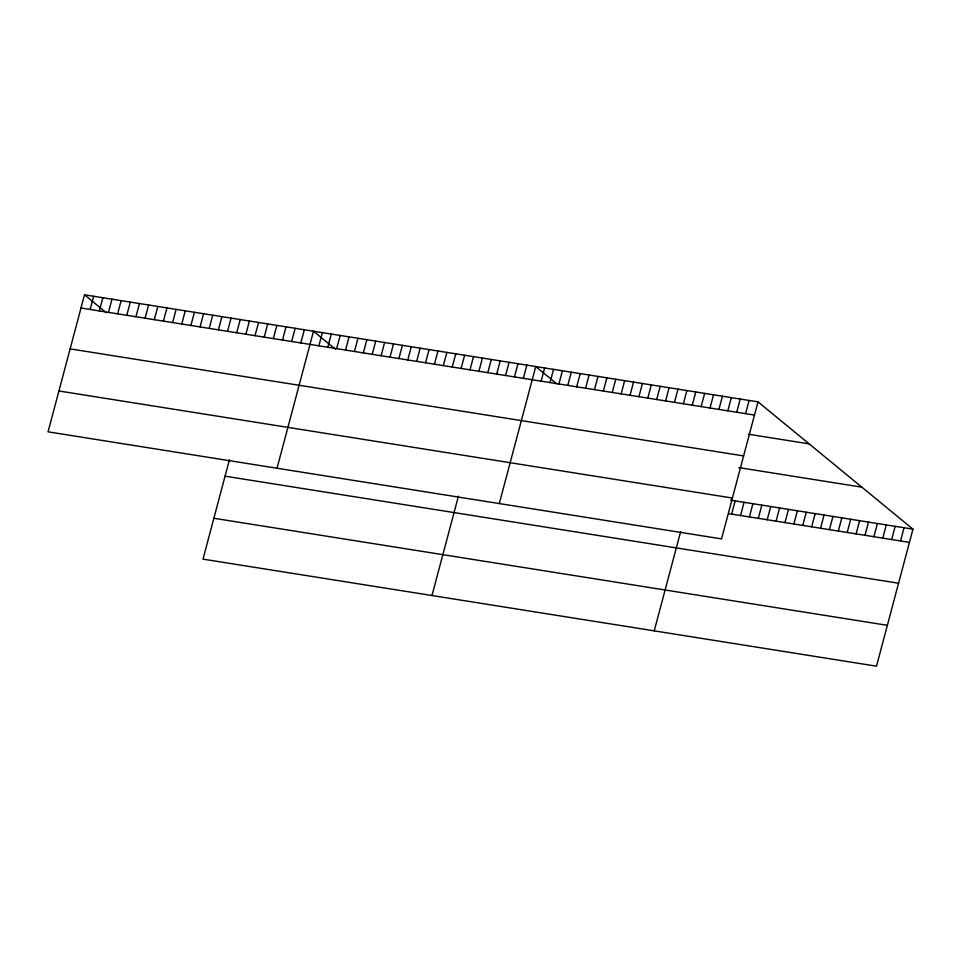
<?xml version="1.0" encoding="UTF-8"?>
<svg xmlns="http://www.w3.org/2000/svg" width="961" height="961" viewBox="0 0 961 961"><rect width="100%" height="100%" fill="white"/><g stroke="black" fill="none" stroke-linecap="round" stroke-linejoin="round"><path stroke-width="1.44" d="M84.508 294.811L48.05 431.837L721.543 538.893L758.001 401.866L84.508 294.811L106.419 312.818M90.154 309.466L93.673 296.264M99.319 310.932L102.827 297.718M108.473 312.385L111.993 299.183M117.638 313.839L121.146 300.637M126.792 315.292L130.312 302.09M135.957 316.746L139.465 303.544M145.111 318.211L148.631 304.997M154.277 319.665L157.784 306.463M163.43 321.118L166.95 307.916M172.596 322.572L176.103 309.37M181.749 324.025L185.269 310.823M190.915 325.491L194.422 312.277M200.068 326.944L203.588 313.742M209.234 328.398L212.741 315.196M218.387 329.851L221.907 316.649M227.553 331.305L231.06 318.103M236.706 332.77L240.226 319.557M245.872 334.224L249.379 321.022M255.025 335.677L258.545 322.476M229.415 459.826L202.999 559.134L876.492 666.189L912.95 529.163L758.001 401.866M264.191 337.131L267.699 323.929M273.344 338.584L276.864 325.383M282.51 340.05L286.018 326.836M291.663 341.503L295.183 328.302M300.829 342.957L304.337 329.755M277.032 468.235L313.502 331.209L335.413 349.215M318.872 345.828L322.391 332.626M327.761 347.245L331.281 334.032M336.65 348.651L340.17 335.449M345.54 350.068L349.059 336.867M354.441 351.474L357.948 338.272M363.33 352.891L366.838 339.689M372.219 354.309L375.727 341.107M381.109 355.714L384.616 342.512M389.998 357.132L393.505 343.93M398.887 358.549L402.395 345.335M407.776 359.955L411.284 346.753M416.666 361.372L420.173 348.17M425.555 362.79L429.074 349.576M434.444 364.195L437.964 350.993M443.333 365.612L446.853 352.411M452.223 367.03L455.742 353.816M461.112 368.435L464.631 355.234M470.001 369.853L473.521 356.651M478.902 371.258L482.41 358.057M487.792 372.676L491.299 359.474M431.982 595.532L458.409 496.224M496.681 374.093L500.188 360.892M505.57 375.499L509.078 362.297M514.459 376.916L517.967 363.714M523.349 378.334L526.856 365.12M499.288 503.564L535.745 366.537L556.755 383.787M541.127 381.157L544.635 367.955M550.016 382.574L553.536 369.36M558.906 383.98L562.425 370.778M567.795 385.397L571.314 372.195M576.684 386.815L580.204 373.601M585.573 388.22L589.093 375.018M594.463 389.637L597.982 376.436M603.352 391.043L606.871 377.841M612.253 392.46L615.761 379.259M621.142 393.878L624.65 380.676M630.032 395.283L633.539 382.082M638.921 396.701L642.428 383.499M647.81 398.118L651.318 384.905M656.699 399.524L660.207 386.322M665.589 400.941L669.096 387.739M674.478 402.359L677.998 389.145M683.367 403.764L686.887 390.562M692.256 405.182L695.776 391.98M701.146 406.587L704.665 393.385M710.035 408.005L713.555 394.803M654.237 630.86L680.664 531.553M718.924 409.422L722.444 396.22M727.813 410.827L731.333 397.626M736.715 412.245L740.222 399.043M745.604 413.662L749.112 400.449M731.633 514.099L735.153 500.897M740.523 515.516L744.042 502.315M749.412 516.934L752.931 503.72M758.301 518.339L761.821 505.138M767.19 519.757L770.71 506.555M776.08 521.174L779.599 507.961M784.981 522.58L788.488 509.378M793.87 523.997L797.378 510.796M802.759 525.415L806.267 512.201M811.649 526.82L815.156 513.618M820.538 528.238L824.045 515.036M829.427 529.643L832.935 516.441M838.316 531.061L841.824 517.859M847.206 532.478L850.725 519.276M856.095 533.884L859.615 520.682M864.984 535.301L868.504 522.099M873.873 536.718L877.393 523.505M882.763 538.124L886.282 524.922M891.652 539.541L895.172 526.34M900.541 540.959L904.061 527.745M81 308.013L754.493 415.068M748.391 434.216L809.138 443.874M70.129 348.879L743.622 455.934M738.841 467.611L861.813 487.155M58.921 390.971L732.414 498.038M730.708 500.188L912.95 529.163M728.666 513.63L909.442 542.364M225.066 476.175L898.559 583.231M213.871 518.267L887.363 625.323"/></g></svg>
